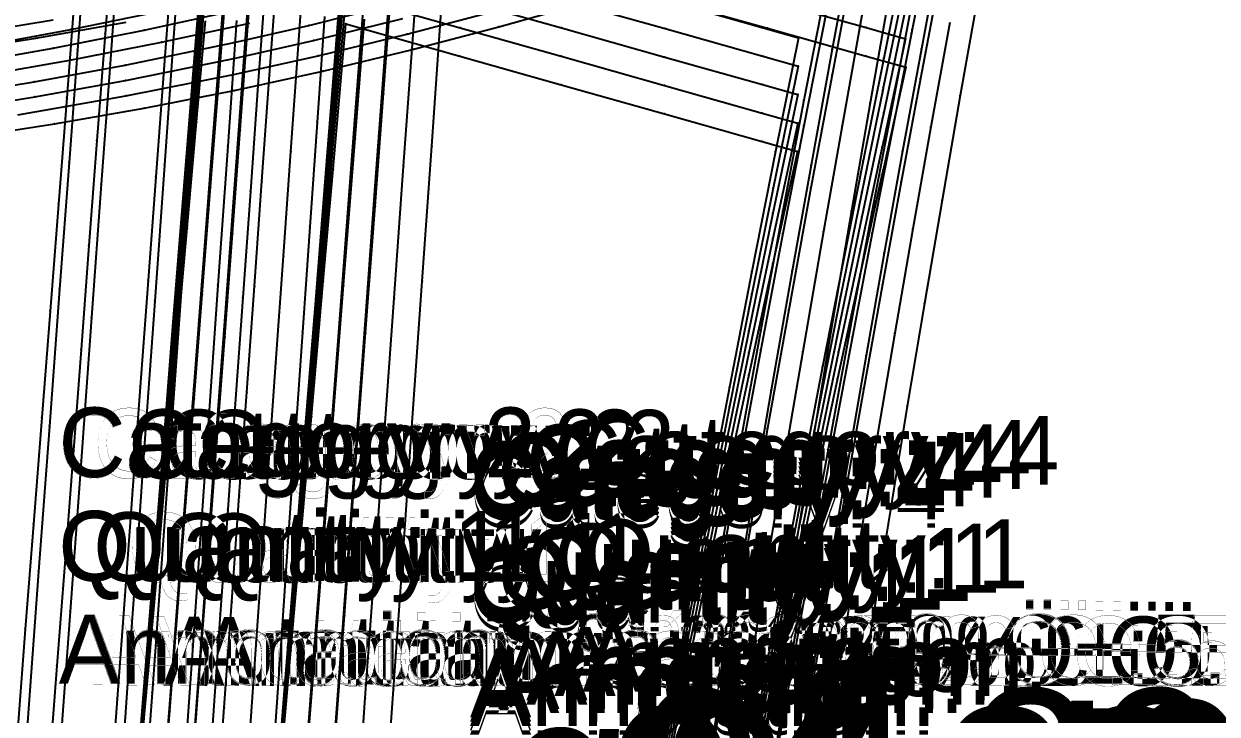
# Model space of a CAD drawing. Extents: x -2408 to 1029, y -526 to 2095.
# Drawn here: x -656.4 to -483.4, y -231.9 to -131.8 of the extents above; entities that cross this region are included whole.
import ezdxf

# ---------------------------------------------------------------- set-up
doc = ezdxf.new("R2010")
doc.units = 0
doc.layers.add('TEXT', color=7, linetype='Continuous')

# ---------------------------------------------------------------- blocks, each defined once
blk = doc.blocks.new(' -30')
at = {"layer": '1'}
for points in [[(-935.206577, 16.343182), (-920.105982, 17.176384), (-904.766612, 18.003775), (-889.287064, 18.818535), (-873.946031, 19.61452), (-858.840044, 20.398946), (-843.499775, 21.209493), (-828.4495, 22.031731), (-813.112931, 22.910487), (-798.123536, 23.822103), (-782.794354, 24.821861), (-767.357727, 25.911562), (-752.041175, 27.088975), (-736.617966, 28.385365), (-721.320863, 29.794235), (-706.371494, 31.303377), (-696.187057, 32.435005), (-691.10357, 32.999838), (-676.024616, 34.856611), (-661.314608, 36.891858), (-647.73373, 39.013629), (-634.618693, 41.313902)], [(-59.91503, -232.957276), (-58.596081, -217.927838), (-57.242668, -202.505697), (-55.888537, -187.075364), (-54.535126, -171.653236), (-53.20891, -156.540989), (-51.855499, -141.118854), (-50.532141, -126.039166), (-49.17873, -110.617033), (-47.835445, -95.310271), (-46.482034, -79.888139), (-45.152162, -64.734236), (-43.79875, -49.312103), (-42.510219, -34.62929)], [(24.045724, -31.516618), (38.944717, -35.723718), (53.244892, -39.761726), (58.995695, -41.385608), (55.712284, -56.319043), (55.553718, -57.041411), (52.400647, -71.40551), (49.123976, -86.499545), (45.992353, -101.231531), (42.847108, -116.353581), (39.802732, -131.2755), (36.776712, -146.421814), (33.872287, -161.336109), (31.001421, -176.512659), (28.294098, -191.275789), (25.59193, -206.483257), (23.03223, -221.307352), (20.468155, -236.538679)]]:
    blk.add_lwpolyline(points, dxfattribs=at)
at = {"layer": '14'}
for points in [[(-660.609476, 24.159982), (-645.002984, 26.59209), (-632.040361, 28.870024), (-618.994058, 31.429211), (-606.136099, 34.235833), (-593.3364, 37.308565), (-580.596146, 40.635717), (-565.388059, 44.947653)], [(-31.732823, -144.257242), (-30.126929, -125.958065), (-28.588957, -108.432862), (-27.148019, -92.013359), (-25.428021, -72.413963), (-24.001278, -56.156209), (-22.153337, -35.098901), (-22.153361, -35.098894), (-22.153337, -35.098901), (-5.634128, -39.763508), (9.044638, -43.908421), (24.023077, -48.137954), (38.173427, -52.133656), (43.310251, -53.584166), (43.310251, -53.584166), (39.721505, -69.858313), (36.244112, -85.989497), (32.995529, -101.350815), (29.413695, -118.63581), (26.177079, -134.609324), (22.873401, -151.324281)]]:
    blk.add_lwpolyline(points, dxfattribs=at)
at = {"layer": '2'}
for p in [(-22.153361, -35.098894), (58.995695, -41.385608), (43.310251, -53.584166)]:
    blk.add_point(p, dxfattribs=at)
at = {"layer": '3'}
for p in [(-580.596146, 40.635717), (-647.73373, 39.013629), (-593.3364, 37.308565), (-606.136099, 34.235833), (-618.994058, 31.429211), (-632.040361, 28.870024), (-645.002984, 26.59209), (-22.153337, -35.098901), (-22.153337, -35.098901), (38.944717, -35.723718), (-5.634128, -39.763508), (53.244892, -39.761726), (9.044638, -43.908421), (24.023077, -48.137954), (-43.79875, -49.312103), (38.173427, -52.133656), (43.310251, -53.584166), (-24.001278, -56.156209), (55.553718, -57.041411), (55.712284, -56.319043), (-45.152162, -64.734236), (39.721505, -69.858313), (-25.428021, -72.413963), (52.400647, -71.40551), (-46.482034, -79.888139), (36.244112, -85.989497), (49.123976, -86.499545), (-27.148019, -92.013359), (-47.835445, -95.310271), (32.995529, -101.350815), (45.992353, -101.231531), (-28.588957, -108.432862), (-49.17873, -110.617033), (42.847108, -116.353581), (29.413695, -118.63581), (-50.532141, -126.039166), (-30.126929, -125.958065), (39.802732, -131.2755), (26.177079, -134.609324)]:
    blk.add_point(p, dxfattribs=at)
at = {"layer": '4'}
for p in [(-22.153337, -35.098901), (-22.153337, -35.098901), (43.310251, -53.584166), (55.553718, -57.041411)]:
    blk.add_point(p, dxfattribs=at)
at = {"layer": '1'}
for s, p in [('Category: 2', (-644.384551, -24.548169)), ('Quantity: 1', (-644.384551, -39.548169)), ('Annotation:  ºá:3.0%£¬Ö±:5.0%', (-644.384551, -54.548169)), ('Category: 4', (-4.19101, -108.154008)), ('Quantity: 1', (-4.19101, -123.154008)), ('Annotation: ', (-4.19101, -138.154008))]:
    blk.add_text(s, height=10, dxfattribs=at).set_placement(p)
blk = doc.blocks.new(' -31')
at = {"layer": '1'}
for points in [[(-933.280246, 18.568444), (-917.805096, 19.390269), (-902.511805, 20.180359), (-887.034435, 20.959494), (-871.800651, 21.716283), (-856.32288, 22.487864), (-841.149318, 23.262263), (-825.674273, 24.08631), (-810.567308, 24.938351), (-795.098583, 25.874089), (-780.061113, 26.859538), (-764.603561, 27.965631), (-749.634539, 29.141898), (-734.195194, 30.478894), (-718.84188, 31.946828), (-703.430426, 33.574759), (-696.187057, 34.422185), (-688.241489, 35.351758), (-672.874118, 37.354307), (-658.468537, 39.464737), (-645.214121, 41.644479)], [(-59.426088, -228.870083), (-58.115096, -213.560837), (-56.800419, -198.208568), (-55.489426, -182.899325), (-54.178433, -167.590082), (-52.892138, -152.569269), (-51.577026, -137.211934), (-50.266034, -121.902688), (-48.955041, -106.593432), (-47.651656, -91.37302), (-46.340662, -76.063769), (-45.050275, -60.995155), (-43.739282, -45.685904), (-42.492294, -31.124077)], [(38.941121, -32.213245), (53.228509, -36.247642), (58.940167, -37.86047), (55.740627, -52.753525), (55.572562, -53.537273), (52.414447, -68.264418), (49.233438, -83.265534), (46.084742, -98.431307), (43.032189, -113.459165), (40.081799, -128.259863), (37.142654, -143.310279), (34.267079, -158.406503), (31.475242, -173.485006), (28.75571, -188.638719), (26.130428, -203.747088), (23.578905, -218.868095), (21.128572, -233.770103)]]:
    blk.add_lwpolyline(points, dxfattribs=at)
at = {"layer": '14'}
for points in [[(-650.337391, 27.900912), (-634.66883, 30.630669), (-619.06957, 33.72281), (-606.807475, 36.444065), (-593.927928, 39.578198), (-581.10966, 42.970502)], [(-39.769817, -237.489332), (-38.259009, -219.846726), (-36.670475, -201.296462), (-35.033361, -182.178911), (-33.376818, -162.834466), (-31.729988, -143.603458), (-30.122022, -124.82628), (-28.582067, -106.843302), (-27.139269, -89.994898), (-25.417053, -69.883554), (-23.98847, -53.201133), (-22.13814, -31.593735)], [(-22.13814, -31.593735), (-5.618935, -36.258343), (9.059831, -40.403255), (24.03827, -44.632788), (38.188618, -48.628489), (43.325438, -50.078998), (43.325438, -50.078998), (39.718999, -66.82011), (36.22627, -83.413758), (32.964816, -99.215163), (29.899397, -114.353077), (26.672214, -130.625452), (23.366032, -147.713222), (20.063616, -165.297324), (16.89759, -182.771743), (13.819778, -200.403124), (10.915645, -217.598059), (8.216589, -234.050346)]]:
    blk.add_lwpolyline(points, dxfattribs=at)
at = {"layer": '2'}
for p in [(58.940167, -37.86047), (43.325438, -50.078998)]:
    blk.add_point(p, dxfattribs=at)
at = {"layer": '3'}
for p in [(-593.927928, 39.578198), (-606.807475, 36.444065), (-619.06957, 33.72281), (-634.66883, 30.630669), (-5.618935, -36.258343), (53.228509, -36.247642), (9.059831, -40.403255), (24.03827, -44.632788), (-43.739282, -45.685904), (38.188618, -48.628489), (43.325438, -50.078998), (-23.98847, -53.201133), (55.572562, -53.537273), (55.740627, -52.753525), (-45.050275, -60.995155), (39.718999, -66.82011), (52.414447, -68.264418), (-25.417053, -69.883554), (-46.340662, -76.063769), (36.22627, -83.413758), (49.233438, -83.265534), (-47.651656, -91.37302), (-27.139269, -89.994898), (46.084742, -98.431307), (32.964816, -99.215163), (-48.955041, -106.593432), (-28.582067, -106.843302), (43.032189, -113.459165), (29.899397, -114.353077), (-50.266034, -121.902688), (-30.122022, -124.82628), (40.081799, -128.259863), (26.672214, -130.625452)]:
    blk.add_point(p, dxfattribs=at)
at = {"layer": '4'}
for p in [(43.325438, -50.078998), (55.572562, -53.537273)]:
    blk.add_point(p, dxfattribs=at)
at = {"layer": '1'}
for s, p in [('Category: 2', (-644.39712, -24.590238)), ('Quantity: 1', (-644.39712, -39.590238)), ('Annotation:  ºá:3.0%£¬Ö±:5.0%', (-644.39712, -54.590238)), ('Category: 4', (-4.208977, -108.146906)), ('Quantity: 1', (-4.208977, -123.146906)), ('Annotation: ', (-4.208977, -138.146906))]:
    blk.add_text(s, height=10, dxfattribs=at).set_placement(p)
blk = doc.blocks.new(' -32')
at = {"layer": '1'}
for points in [[(-60.239866, -240.081928), (-58.96323, -224.81405), (-57.699529, -209.700867), (-56.422891, -194.432985), (-55.162551, -179.360005), (-53.885408, -164.086064), (-52.608772, -148.818207), (-51.332135, -133.550329), (-50.072358, -118.484087), (-48.793116, -103.185054), (-47.51648, -87.917185), (-46.235867, -72.60176), (-44.95923, -57.333887), (-43.682595, -42.066017), (-42.474728, -27.620564)], [(58.888459, -34.336414), (55.768012, -49.19112), (55.591455, -50.033154), (52.598794, -64.305917), (49.461769, -79.427373), (46.462076, -94.182575), (43.449411, -109.329358), (40.53186, -124.282474), (37.630841, -139.451019), (34.788365, -154.672554), (32.028579, -169.867451), (29.358146, -185.041987), (26.765117, -200.266231), (24.31381, -215.087562), (21.858251, -230.334545)]]:
    blk.add_lwpolyline(points, dxfattribs=at)
at = {"layer": '14'}
for points in [[(-936.796781, 7.776695), (-920.867203, 8.599889), (-902.211607, 9.530105), (-888.328943, 10.199019), (-872.323106, 10.958336), (-856.317384, 11.72208), (-840.313552, 12.508138), (-824.313384, 13.334394), (-808.318694, 14.218732), (-792.331181, 15.179041), (-776.352658, 16.233206), (-760.384899, 17.399111), (-744.429681, 18.694642), (-728.488815, 20.137682), (-712.564002, 21.746121), (-696.612399, 23.543152), (-696.187057, 23.596621), (-680.726148, 25.539978), (-663.656502, 27.958207), (-647.842614, 30.499035), (-634.70809, 32.865834), (-619.013128, 36.043738), (-607.476452, 38.647271), (-594.517205, 41.843171)], [(-39.283541, -233.319882), (-37.741602, -214.879135), (-36.131564, -195.623971), (-34.482614, -175.903425), (-32.823935, -156.066533), (-31.184713, -136.462332), (-29.594131, -117.439849), (-28.081377, -99.34813), (-26.675634, -82.536219), (-25.018216, -62.714404), (-23.672104, -46.615646), (-22.122946, -28.08857)], [(-5.603746, -32.753174), (9.075025, -36.898088), (24.053459, -41.12762), (38.203814, -45.123322), (43.340631, -46.57383), (43.340631, -46.57383), (39.716495, -63.781912), (36.20843, -80.83803), (32.934106, -97.079513), (29.857944, -112.638751), (26.62104, -129.363704), (23.306873, -146.926339), (20.546273, -161.965109), (17.890051, -176.872326), (15.271854, -192.053983), (12.76538, -207.033082), (9.930178, -224.484278), (7.312312, -241.067052)]]:
    blk.add_lwpolyline(points, dxfattribs=at)
at = {"layer": '2'}
blk.add_point((43.340631, -46.57383), dxfattribs=at)
at = {"layer": '3'}
for p in [(-607.476452, 38.647271), (-619.013128, 36.043738), (-634.70809, 32.865834), (-647.842614, 30.499035), (9.075025, -36.898088), (24.053459, -41.12762), (-43.682595, -42.066017), (-23.672104, -46.615646), (38.203814, -45.123322), (43.340631, -46.57383), (55.591455, -50.033154), (55.768012, -49.19112), (-44.95923, -57.333887), (-25.018216, -62.714404), (39.716495, -63.781912), (52.598794, -64.305917), (-46.235867, -72.60176), (49.461769, -79.427373), (36.20843, -80.83803), (-26.675634, -82.536219), (-47.51648, -87.917185), (46.462076, -94.182575), (32.934106, -97.079513), (-28.081377, -99.34813), (-48.793116, -103.185054), (43.449411, -109.329358), (29.857944, -112.638751), (-29.594131, -117.439849), (-50.072358, -118.484087), (40.53186, -124.282474), (26.62104, -129.363704), (-51.332135, -133.550329)]:
    blk.add_point(p, dxfattribs=at)
at = {"layer": '4'}
for p in [(43.340631, -46.57383), (55.591455, -50.033154)]:
    blk.add_point(p, dxfattribs=at)
at = {"layer": '1'}
for s, p in [('Category: 2', (-644.409082, -24.633162)), ('Quantity: 1', (-644.409082, -39.633162)), ('Annotation:  ºá:3.0%£¬Ö±:5.0%', (-644.409082, -54.633162)), ('Category: 4', (-4.225945, -108.140815)), ('Quantity: 1', (-4.225945, -123.140815)), ('Annotation: ', (-4.225945, -138.140815))]:
    blk.add_text(s, height=10, dxfattribs=at).set_placement(p)
blk = doc.blocks.new(' -33')
at = {"layer": '1'}
for points in [[(-59.832761, -236.802251), (-58.577859, -221.441532), (-57.332091, -206.192597), (-56.077191, -190.831883), (-54.834655, -175.622509), (-53.579755, -160.261794), (-52.321054, -144.854568), (-51.066153, -129.493851), (-49.834457, -114.417185), (-48.579557, -99.056469), (-47.358103, -84.105153), (-46.103202, -68.744428), (-44.880903, -53.782761), (-43.626002, -38.422039), (-42.457247, -24.115763)], [(58.841658, -30.813742), (55.679249, -46.192159), (55.610127, -46.528969), (52.572679, -61.329043), (49.499846, -76.472752), (46.518623, -91.477443), (43.569155, -106.645737), (40.676203, -121.806425), (37.835104, -136.995348), (35.108186, -151.914686), (32.401728, -167.128205), (29.81433, -182.135976), (27.269856, -197.377452), (24.858088, -212.262082), (22.451721, -227.525934)]]:
    blk.add_lwpolyline(points, dxfattribs=at)
at = {"layer": '14'}
for points in [[(-939.223461, 9.763571), (-923.180193, 10.566594), (-907.077622, 11.342517), (-891.073816, 12.083681), (-874.953148, 12.813767), (-858.832385, 13.546876), (-842.71355, 14.302547), (-826.598671, 15.100318), (-810.489657, 15.959734), (-794.388572, 16.90033), (-778.297327, 17.941651), (-762.217985, 19.103232), (-746.152459, 20.404619), (-730.10281, 21.865347), (-714.07095, 23.504961), (-696.187057, 25.577886), (-695.392315, 25.670001), (-680.74212, 27.580925), (-663.876106, 30.042186), (-647.962978, 32.663981), (-634.747091, 35.100126), (-618.95668, 38.364669), (-608.14232, 40.845801), (-595.103506, 44.10397)], [(-39.290431, -234.909455), (-37.746507, -216.010922), (-36.134399, -196.277771), (-34.483326, -176.067667), (-32.822513, -155.738348), (-31.181181, -135.647478), (-29.588555, -116.152795), (-28.073854, -97.61197), (-26.666302, -80.382715), (-25.006752, -60.068841), (-23.658908, -43.570445), (-22.107754, -24.583404)], [(9.09021, -33.392919), (24.068649, -37.622451), (38.218999, -41.618152), (43.355823, -43.068662), (43.355823, -43.068662), (39.713993, -60.743711), (36.625294, -76.080855), (33.396441, -92.420466), (30.344342, -108.168777), (27.11849, -125.170213), (24.358295, -140.0522), (21.584626, -155.375388), (18.846213, -170.94472), (16.239558, -186.263238), (13.687068, -201.751676), (11.258799, -216.919608), (8.533448, -234.434907)]]:
    blk.add_lwpolyline(points, dxfattribs=at)
at = {"layer": '2'}
blk.add_point((43.355823, -43.068662), dxfattribs=at)
at = {"layer": '3'}
for p in [(-608.14232, 40.845801), (-618.95668, 38.364669), (-634.747091, 35.100126), (-647.962978, 32.663981), (24.068649, -37.622451), (-43.626002, -38.422039), (38.218999, -41.618152), (43.355823, -43.068662), (-23.658908, -43.570445), (55.610127, -46.528969), (55.679249, -46.192159), (-44.880903, -53.782761), (-25.006752, -60.068841), (39.713993, -60.743711), (52.572679, -61.329043), (-46.103202, -68.744428), (36.625294, -76.080855), (49.499846, -76.472752), (-26.666302, -80.382715), (-47.358103, -84.105153), (46.518623, -91.477443), (33.396441, -92.420466), (-28.073854, -97.61197), (-48.579557, -99.056469), (43.569155, -106.645737), (30.344342, -108.168777), (-49.834457, -114.417185), (-29.588555, -116.152795), (40.676203, -121.806425), (27.11849, -125.170213), (-51.066153, -129.493851), (-31.181181, -135.647478), (37.835104, -136.995348)]:
    blk.add_point(p, dxfattribs=at)
at = {"layer": '4'}
for p in [(43.355823, -43.068662), (55.610127, -46.528969)]:
    blk.add_point(p, dxfattribs=at)
at = {"layer": '1'}
for s, p in [('Category: 2', (-644.419332, -24.670074)), ('Quantity: 1', (-644.419332, -39.670074)), ('Annotation:  ºá:3.0%£¬Ö±:5.0%', (-644.419332, -54.670074)), ('Category: 4', (-4.241109, -108.132156)), ('Quantity: 1', (-4.241109, -123.132156)), ('Annotation: ', (-4.241109, -138.132156))]:
    blk.add_text(s, height=10, dxfattribs=at).set_placement(p)
blk = doc.blocks.new(' -34')
at = {"layer": '1'}
for points in [[(-59.423152, -233.257727), (-58.203864, -217.991015), (-56.998239, -202.895399), (-55.782061, -187.667625), (-54.576437, -172.572013), (-53.344711, -157.14957), (-52.139088, -142.05396), (-50.933465, -126.958359), (-49.736135, -111.966576), (-48.490324, -96.367776), (-47.296939, -81.425406), (-46.051128, -65.82661), (-44.857406, -50.88001), (-43.611595, -35.281215)], [(58.796878, -27.291641), (55.731482, -42.51563), (55.629144, -43.024883), (52.73952, -57.404285), (49.778041, -72.298983), (46.85886, -87.280642), (44.014208, -102.198145), (41.231518, -117.066064), (38.488397, -132.00255), (35.78345, -147.059952), (33.164421, -162.018732), (30.6374, -176.888243), (28.17123, -191.872962), (25.747429, -207.056014), (23.418537, -222.062692), (21.142327, -237.126687)]]:
    blk.add_lwpolyline(points, dxfattribs=at)
at = {"layer": '14'}
for points in [[(-936.274156, 12.014474), (-920.091959, 12.787686), (-903.24683, 13.556277), (-887.01248, 14.266178), (-870.776659, 14.965254), (-854.541482, 15.674685), (-838.309179, 16.415645), (-822.081941, 17.20931), (-805.861958, 18.076856), (-789.651423, 19.039459), (-773.452526, 20.118295), (-757.267459, 21.33454), (-741.098412, 22.70937), (-724.947577, 24.263962), (-708.817183, 26.019486), (-696.187057, 27.577312), (-691.4811, 28.157747), (-674.795507, 30.484158), (-658.751686, 32.99127), (-642.75822, 35.800843), (-629.481244, 38.407265), (-616.708335, 41.181575)], [(-39.297317, -236.499015), (-37.751409, -217.142706), (-36.137229, -196.931564), (-34.484035, -176.231916), (-32.821088, -155.410165), (-31.177647, -134.832638), (-29.582974, -114.865739), (-28.066328, -95.875805), (-26.656968, -78.229211), (-24.995285, -57.423283), (-23.645709, -40.525248), (-22.092559, -21.078238)], [(24.083841, -34.117287), (38.234189, -38.112988), (43.37101, -39.563496), (43.37101, -39.563496), (40.044639, -56.033036), (36.609257, -73.447561), (33.367567, -90.218267), (30.304626, -106.381818), (27.068834, -123.83125), (24.301558, -139.105118), (21.522348, -154.831496), (18.780343, -170.810154), (16.17239, -186.531044), (13.620712, -202.42595), (11.195059, -217.991651), (8.912557, -233.036375)]]:
    blk.add_lwpolyline(points, dxfattribs=at)
at = {"layer": '2'}
blk.add_point((43.37101, -39.563496), dxfattribs=at)
at = {"layer": '3'}
for p in [(-629.481244, 38.407265), (-642.75822, 35.800843), (38.234189, -38.112988), (43.37101, -39.563496), (-23.645709, -40.525248), (55.629144, -43.024883), (55.731482, -42.51563), (-44.857406, -50.88001), (40.044639, -56.033036), (-24.995285, -57.423283), (52.73952, -57.404285), (-46.051128, -65.82661), (49.778041, -72.298983), (36.609257, -73.447561), (-26.656968, -78.229211), (-47.296939, -81.425406), (46.85886, -87.280642), (33.367567, -90.218267), (-48.490324, -96.367776), (-28.066328, -95.875805), (44.014208, -102.198145), (30.304626, -106.381818), (-49.736135, -111.966576), (-29.582974, -114.865739), (41.231518, -117.066064), (27.068834, -123.83125), (-50.933465, -126.958359), (38.488397, -132.00255), (-31.177647, -134.832638)]:
    blk.add_point(p, dxfattribs=at)
at = {"layer": '4'}
for p in [(43.37101, -39.563496), (55.629144, -43.024883)]:
    blk.add_point(p, dxfattribs=at)
at = {"layer": '1'}
for s, p in [('Category: 2', (-644.430513, -24.70312)), ('Quantity: 1', (-644.430513, -39.70312)), ('Annotation:  ºá:3.0%£¬Ö±:5.0%', (-644.430513, -54.70312)), ('Category: 4', (-4.255736, -108.120382)), ('Quantity: 1', (-4.255736, -123.120382)), ('Annotation: ', (-4.255736, -138.120382))]:
    blk.add_text(s, height=10, dxfattribs=at).set_placement(p)
blk = doc.blocks.new(' -35')
at = {"layer": '1'}
for points in [[(-65.582125, -33.511541), (-66.778436, -48.88447), (-67.97995, -64.324258), (-69.184953, -79.808849), (-70.386468, -95.248639), (-71.587984, -110.688429), (-72.775354, -125.946444), (-73.976868, -141.386232)], [(-58.947935, -228.639329), (-57.769772, -213.558038), (-56.592683, -198.490496), (-55.373895, -182.88917), (-54.207329, -167.956315), (-52.988542, -152.354986), (-51.849061, -137.768841), (-50.630274, -122.167512), (-49.489065, -107.559232), (-48.310904, -92.47795), (-47.133816, -77.410409), (-45.915028, -61.809078), (-44.773956, -47.202583), (-43.555167, -31.601251)], [(58.756061, -23.770659), (55.756293, -38.971197), (55.648026, -39.520757), (52.844687, -53.75072), (49.963104, -68.536078), (47.10185, -83.520919), (44.333822, -98.328026), (41.556536, -113.460255), (38.886031, -128.285221), (36.208045, -143.475716), (33.655547, -158.321491), (31.118014, -173.519019), (28.712998, -188.389392), (26.325745, -203.609995), (24.056845, -218.501739), (21.862068, -233.299969)]]:
    blk.add_lwpolyline(points, dxfattribs=at)
at = {"layer": '14'}
for points in [[(-936.600783, 13.850699), (-920.522136, 14.625094), (-904.391192, 15.365869), (-888.600371, 16.057306), (-872.455227, 16.747644), (-856.310227, 17.443511), (-840.167818, 18.167295), (-824.030335, 18.94139), (-807.900113, 19.78819), (-791.779599, 20.730083), (-775.671091, 21.789465), (-759.577038, 22.988724), (-743.499734, 24.350258), (-727.44163, 25.896451), (-711.405021, 27.649703), (-696.187057, 29.544051), (-694.02828, 29.812778), (-675.383928, 32.46391), (-661.088222, 34.736757), (-645.188805, 37.54849), (-631.98864, 40.146953), (-618.253106, 43.141924)], [(-39.304207, -238.088582), (-37.756316, -218.274508), (-36.140064, -197.585364), (-34.484749, -176.39618), (-32.819667, -155.081986), (-31.174118, -134.017812), (-29.577398, -113.578688), (-28.058805, -94.139643), (-26.647636, -76.075707), (-24.98382, -54.777714), (-23.632513, -37.480046)], [(43.386202, -36.058328), (40.043662, -52.951803), (37.02161, -68.57567), (33.828265, -85.406051), (30.791464, -101.730565), (27.568443, -119.432863), (24.802116, -134.981179), (22.015477, -151.034428), (19.258082, -167.387174), (16.629262, -183.51531), (14.054839, -199.860696), (11.604896, -215.907465), (9.296204, -231.459032)]]:
    blk.add_lwpolyline(points, dxfattribs=at)
at = {"layer": '3'}
for p in [(-631.98864, 40.146953), (-645.188805, 37.54849), (55.648026, -39.520757), (55.756293, -38.971197), (-44.773956, -47.202583), (-66.778436, -48.88447), (40.043662, -52.951803), (-24.98382, -54.777714), (52.844687, -53.75072), (-45.915028, -61.809078), (-67.97995, -64.324258), (37.02161, -68.57567), (49.963104, -68.536078), (-26.647636, -76.075707), (-47.133816, -77.410409), (-69.184953, -79.808849), (47.10185, -83.520919), (33.828265, -85.406051), (-48.310904, -92.47795), (-28.058805, -94.139643), (-70.386468, -95.248639), (44.333822, -98.328026), (30.791464, -101.730565), (-49.489065, -107.559232), (-71.587984, -110.688429), (-29.577398, -113.578688), (41.556536, -113.460255), (27.568443, -119.432863), (-50.630274, -122.167512), (-72.775354, -125.946444), (38.886031, -128.285221), (-31.174118, -134.017812), (24.802116, -134.981179), (-51.849061, -137.768841)]:
    blk.add_point(p, dxfattribs=at)
at = {"layer": '4'}
blk.add_point((55.648026, -39.520757), dxfattribs=at)
at = {"layer": '1'}
for s, p in [('Category: 2', (-639.360597, -24.736837)), ('Quantity: 1', (-639.360597, -39.736837)), ('Annotation:  ºá:3.0%£¬Ö±:5.0%', (-639.360597, -54.736837)), ('Category: 4', (-4.269614, -108.114896)), ('Quantity: 1', (-4.269614, -123.114896)), ('Annotation: ', (-4.269614, -138.114896))]:
    blk.add_text(s, height=10, dxfattribs=at).set_placement(p)
blk = doc.blocks.new(' -36')
at = {"layer": '1'}
for points in [[(-60.085321, -25.018729), (-61.242823, -40.236593), (-62.418501, -55.693406), (-63.576003, -70.91127), (-64.722561, -85.98524), (-65.880064, -101.203124), (-67.037566, -116.420989), (-68.210904, -131.84705), (-69.368407, -147.064914), (-70.52591, -162.282796), (-71.699247, -177.708834), (-72.85675, -192.926705), (-74.003308, -208.000684)], [(-59.965376, -243.27477), (-58.793954, -227.952949), (-57.613508, -212.513101), (-56.461324, -197.442908), (-55.280878, -182.003064), (-54.128693, -166.932872), (-52.948248, -151.493047), (-51.778758, -136.196494), (-50.598314, -120.756668), (-49.42689, -105.434828), (-48.246445, -89.995), (-47.084343, -74.795094), (-45.863193, -58.822854), (-44.721266, -43.886838), (-43.54082, -28.447007)], [(55.666862, -36.016622), (52.774807, -50.995878), (49.889371, -66.110893), (47.093293, -81.064029), (44.322403, -96.200531), (41.607931, -111.30506), (38.935045, -126.45913), (36.319101, -141.613858), (33.764812, -156.788407), (31.305343, -171.832824), (28.897705, -187.031336), (26.559378, -202.258481), (24.291024, -217.478387), (22.12355, -232.428315)]]:
    blk.add_lwpolyline(points, dxfattribs=at)
at = {"layer": '14'}
for points in [[(-936.316231, 15.962758), (-920.111287, 16.710408), (-903.482609, 17.436119), (-887.223827, 18.109548), (-870.963124, 18.769112), (-854.703125, 19.438837), (-838.446343, 20.142751), (-822.195444, 20.904879), (-805.952939, 21.74925), (-789.721457, 22.699888), (-773.503624, 23.780818), (-757.301952, 25.016072), (-741.119106, 26.429668), (-724.957599, 28.045642), (-708.820059, 29.888015), (-696.187057, 31.537294), (-691.445156, 32.156361), (-674.659417, 34.643384), (-658.618954, 37.291733), (-642.631277, 40.239295), (-629.361259, 42.959054)], [(-38.803887, -233.044013), (-37.227936, -212.431096), (-35.593317, -191.050809), (-33.92936, -169.28681), (-32.265404, -147.52281), (-30.630784, -126.142524), (-29.054833, -105.529608), (-27.566889, -86.067783), (-26.196284, -68.140729), (-24.972356, -52.132153), (-23.619317, -34.434848)], [(43.401394, -32.553163), (40.042686, -49.870573), (37.007367, -65.886242), (33.80124, -83.138451), (30.753515, -99.871875), (28.068428, -114.910471), (25.304529, -130.719051), (22.511782, -147.087029), (19.740151, -163.803816), (17.090703, -180.331549), (14.493383, -197.121681), (12.019141, -213.645721), (9.684391, -229.702255)]]:
    blk.add_lwpolyline(points, dxfattribs=at)
at = {"layer": '3'}
for p in [(-642.631277, 40.239295), (-61.242823, -40.236593), (-44.721266, -43.886838), (40.042686, -49.870573), (52.774807, -50.995878), (-24.972356, -52.132153), (-62.418501, -55.693406), (-45.863193, -58.822854), (37.007367, -65.886242), (49.889371, -66.110893), (-26.196284, -68.140729), (-63.576003, -70.91127), (-47.084343, -74.795094), (47.093293, -81.064029), (33.80124, -83.138451), (-64.722561, -85.98524), (-27.566889, -86.067783), (-48.246445, -89.995), (44.322403, -96.200531), (30.753515, -99.871875), (-65.880064, -101.203124), (-49.42689, -105.434828), (-29.054833, -105.529608), (41.607931, -111.30506), (28.068428, -114.910471), (-67.037566, -116.420989), (-50.598314, -120.756668), (-30.630784, -126.142524), (38.935045, -126.45913), (25.304529, -130.719051), (-68.210904, -131.84705), (-51.778758, -136.196494)]:
    blk.add_point(p, dxfattribs=at)
at = {"layer": '1'}
for s, p in [('Category: 2', (-639.370332, -24.784886)), ('Quantity: 1', (-639.370332, -39.784886)), ('Annotation:  ºá:3.0%£¬Ö±:5.0%', (-639.370332, -54.784886)), ('Category: 4', (-4.283047, -108.107388)), ('Quantity: 1', (-4.283047, -123.107388)), ('Annotation: ', (-4.283047, -138.107388))]:
    blk.add_text(s, height=10, dxfattribs=at).set_placement(p)
blk = doc.blocks.new(' -37')
at = {"layer": '1'}
for points in [[(-55.708602, -31.337396), (-56.846135, -46.630441), (-57.959834, -61.60306), (-59.073531, -76.575659), (-60.22429, -92.046513), (-61.337987, -107.019113), (-62.474733, -122.301583), (-63.588432, -137.274201), (-64.70213, -152.2468), (-65.838876, -167.529269), (-66.952574, -182.501879), (-68.066272, -197.474488), (-69.217031, -212.94534), (-70.330728, -227.917937), (-71.444426, -242.890543), (-72.581959, -258.183594), (-73.695657, -273.156189), (-74.81739, -288.23683), (-75.931088, -303.209436), (-77.044785, -318.182043), (-78.206615, -333.801727)], [(-59.297045, -235.953924), (-58.173751, -220.949029), (-57.032149, -205.699593), (-55.908856, -190.694718), (-54.777913, -175.587665), (-53.654619, -160.582767), (-52.507005, -145.253002), (-51.383711, -130.248104), (-50.24211, -114.998673), (-49.118816, -99.993788), (-47.979797, -84.778843), (-46.856502, -69.773948), (-45.731105, -54.740979), (-44.607811, -39.736089), (-43.479664, -24.666378)], [(55.68583, -32.512519), (52.88021, -47.327234), (50.074734, -62.303112), (47.338859, -77.203698), (44.64328, -92.199798), (41.986578, -107.255889), (39.385266, -122.268588), (36.823153, -137.365751), (34.332813, -152.39731), (31.917978, -167.386059), (29.566758, -182.439997), (27.285612, -197.504728), (25.054684, -212.689494), (22.900884, -227.772931), (20.828694, -242.668798)]]:
    blk.add_lwpolyline(points, dxfattribs=at)
at = {"layer": '14'}
for points in [[(-67.976222, -25.052798), (-69.322315, -43.149747), (-70.539962, -59.519846), (-71.903532, -77.851743), (-73.383839, -97.753059), (-74.951701, -118.831471), (-76.577931, -140.694582), (-78.233347, -162.950072)], [(-38.810126, -234.483766), (-37.232159, -213.405387), (-35.595446, -191.54229), (-33.929359, -169.286815), (-32.263274, -147.031358), (-30.62656, -125.168242), (-29.048593, -104.089861), (-27.558744, -84.188556), (-26.186385, -65.856678), (-24.96089, -49.486595), (-23.606118, -31.389651)], [(43.416581, -29.047995), (40.041705, -46.789342), (36.993118, -63.196825), (33.774211, -80.870858), (30.715561, -98.013203), (28.02194, -113.419096), (25.250465, -129.613555), (22.451511, -146.38083), (19.675459, -163.505107), (17.023798, -180.4354), (14.426467, -197.634143), (11.954161, -214.560019), (9.622944, -231.006763)]]:
    blk.add_lwpolyline(points, dxfattribs=at)
at = {"layer": '3'}
for p in [(-44.607811, -39.736089), (-69.322315, -43.149747), (-56.846135, -46.630441), (40.041705, -46.789342), (52.88021, -47.327234), (-24.96089, -49.486595), (-45.731105, -54.740979), (-70.539962, -59.519846), (-57.959834, -61.60306), (36.993118, -63.196825), (50.074734, -62.303112), (-26.186385, -65.856678), (-46.856502, -69.773948), (-59.073531, -76.575659), (47.338859, -77.203698), (-71.903532, -77.851743), (33.774211, -80.870858), (-27.558744, -84.188556), (-47.979797, -84.778843), (-60.22429, -92.046513), (44.64328, -92.199798), (-73.383839, -97.753059), (30.715561, -98.013203), (-49.118816, -99.993788), (-29.048593, -104.089861), (-61.337987, -107.019113), (41.986578, -107.255889), (28.02194, -113.419096), (-50.24211, -114.998673), (-74.951701, -118.831471), (-62.474733, -122.301583), (39.385266, -122.268588), (-30.62656, -125.168242), (25.250465, -129.613555), (-51.383711, -130.248104), (-63.588432, -137.274201), (36.823153, -137.365751)]:
    blk.add_point(p, dxfattribs=at)
at = {"layer": '1'}
for s, p in [('Category: 2', (-634.30037, -24.82617)), ('Quantity: 1', (-634.30037, -39.82617)), ('Annotation:  ºá:3.0%£¬Ö±:5.0%', (-634.30037, -54.82617)), ('Category: 4', (-4.295907, -108.102234)), ('Quantity: 1', (-4.295907, -123.102234)), ('Annotation: ', (-4.295907, -138.102234))]:
    blk.add_text(s, height=10, dxfattribs=at).set_placement(p)
at = {"layer": 'TEXT', "color": 7}
blk.add_text('g04-37', height=25, dxfattribs=at).set_placement((-10.85, -163.63))
blk = doc.blocks.new(' -38')
at = {"layer": '1'}
for points in [[(-50.709849, -29.526795), (-51.811228, -44.66076), (-52.933849, -60.086616), (-54.056117, -75.50762), (-55.178737, -90.933475), (-56.286828, -106.159682), (-57.409448, -121.585519), (-58.532069, -137.011376), (-59.655531, -152.448799), (-60.778149, -167.874637), (-61.897461, -183.255028), (-63.02008, -198.680873), (-64.122376, -213.827451), (-65.244994, -229.253291), (-66.367614, -244.679141), (-67.489424, -260.09386), (-68.612044, -275.519705), (-69.711253, -290.623867), (-70.833872, -306.049707), (-71.956493, -321.475549), (-73.108845, -337.309914), (-89.036407, -338.090877)], [(-59.128669, -235.074469), (-58.019185, -219.94611), (-56.886746, -204.504754), (-55.756917, -189.098967), (-54.624477, -173.65759), (-53.504059, -158.380151), (-52.371619, -142.938777), (-51.270158, -127.919824), (-50.137718, -112.478447), (-49.024783, -97.30303), (-47.892343, -81.861652), (-46.767913, -66.529503), (-45.668068, -51.532587), (-44.535628, -36.091211)], [(55.704756, -29.008408), (52.984824, -43.641252), (50.259485, -58.458695), (47.585293, -73.286116), (44.965339, -88.122595), (42.393509, -102.952028), (39.862871, -117.80398), (37.329448, -132.976589), (34.90376, -147.846083), (32.483047, -163.092282), (30.189243, -177.982696), (27.962779, -192.883327), (25.769479, -208.018841), (23.669796, -222.93785), (21.614176, -237.940779)]]:
    blk.add_lwpolyline(points, dxfattribs=at)
at = {"layer": '14'}
for points in [[(-63.526034, -30.661768), (-64.630184, -45.833818), (-65.899716, -63.278363), (-67.305439, -82.594321), (-68.818176, -103.380733), (-70.408737, -125.236525), (-71.497935, -140.203131), (-72.600103, -155.347952), (-73.706597, -170.552203), (-74.808766, -185.697042), (-76.434997, -208.042974), (-78.002859, -229.586858)], [(-39.822487, -249.642469), (-38.298056, -228.85611), (-36.695197, -207.000338), (-35.597576, -192.033745), (-34.486885, -176.888937), (-33.371836, -161.6847), (-32.261145, -146.539893), (-30.62234, -124.19398), (-29.042355, -102.650114), (-27.5506, -82.309318), (-26.176487, -63.572616), (-24.949425, -46.84103), (-23.592922, -28.344451)], [(43.431773, -25.542827), (40.040729, -43.708109), (36.978875, -60.507395), (34.234742, -75.848798), (31.204347, -93.116177), (28.523666, -108.701411), (25.755927, -125.138021), (22.951926, -142.205006), (20.162448, -159.681437), (17.490212, -177.002815), (14.869366, -194.640734), (12.372345, -212.041258), (10.014866, -228.993255), (7.812654, -245.285543)]]:
    blk.add_lwpolyline(points, dxfattribs=at)
at = {"layer": '3'}
for p in [(-51.811228, -44.66076), (40.040729, -43.708109), (52.984824, -43.641252), (-64.630184, -45.833818), (-24.949425, -46.84103), (-45.668068, -51.532587), (50.259485, -58.458695), (-52.933849, -60.086616), (36.978875, -60.507395), (-65.899716, -63.278363), (-26.176487, -63.572616), (-46.767913, -66.529503), (47.585293, -73.286116), (-54.056117, -75.50762), (34.234742, -75.848798), (-67.305439, -82.594321), (-47.892343, -81.861652), (-27.5506, -82.309318), (44.965339, -88.122595), (-55.178737, -90.933475), (31.204347, -93.116177), (-49.024783, -97.30303), (-68.818176, -103.380733), (-29.042355, -102.650114), (42.393509, -102.952028), (-56.286828, -106.159682), (28.523666, -108.701411), (-50.137718, -112.478447), (39.862871, -117.80398), (-57.409448, -121.585519), (-30.62234, -124.19398), (-70.408737, -125.236525), (25.755927, -125.138021), (-51.270158, -127.919824), (37.329448, -132.976589), (-58.532069, -137.011376)]:
    blk.add_point(p, dxfattribs=at)
at = {"layer": '1'}
for s, p in [('Category: 2', (-634.309442, -24.866482)), ('Quantity: 1', (-634.309442, -39.866482)), ('Annotation:  ºá:3.0%£¬Ö±:5.0%', (-634.309442, -54.866482)), ('Category: 4', (-4.308007, -108.096981)), ('Quantity: 1', (-4.308007, -123.096981)), ('Annotation: ', (-4.308007, -138.096981))]:
    blk.add_text(s, height=10, dxfattribs=at).set_placement(p)
at = {"layer": 'TEXT', "color": 7}
blk.add_text('g04-38', height=25, dxfattribs=at).set_placement((-11.51, -164.14))
blk = doc.blocks.new(' -39')
at = {"layer": '1'}
for points in [[(-46.197597, -34.594239), (-47.26383, -49.561821), (-48.359335, -64.94033), (-49.45484, -80.31884), (-50.549018, -95.678724), (-51.644522, -111.057234), (-52.725251, -126.228312), (-53.820757, -141.606824), (-54.901841, -156.782888), (-55.997346, -172.161399), (-57.078074, -187.332486), (-58.173579, -202.710995), (-59.27038, -218.107693), (-60.365885, -233.486202), (-61.461389, -248.864711), (-62.536286, -263.953912), (-63.631791, -279.332419), (-64.712761, -294.506884), (-65.808267, -309.885393), (-66.903773, -325.263905), (-68.011785, -340.817986), (-83.960582, -341.594764)], [(-58.773394, -231.49735), (-57.680081, -216.28681), (-56.575588, -200.920725), (-55.482244, -185.709765), (-54.377751, -170.343697), (-53.284437, -155.133151), (-52.179942, -139.767061), (-51.078603, -124.444859), (-49.97411, -109.078779), (-48.89256, -94.031883), (-47.788067, -78.665805), (-46.693746, -63.441231), (-45.589253, -48.075153), (-44.504522, -32.984016)], [(52.998302, -40.426886), (50.267, -55.553389), (47.651943, -70.336328), (45.027809, -85.481846), (42.466879, -100.527354), (39.932174, -115.688061), (37.4396, -130.904942), (35.01103, -146.083049), (32.675678, -161.074401), (30.377139, -176.272744), (28.147139, -191.481311), (26.008003, -206.535359), (23.907784, -221.762385), (21.883158, -236.846901)]]:
    blk.add_lwpolyline(points, dxfattribs=at)
at = {"layer": '14'}
for points in [[(-58.446035, -27.803522), (-59.550186, -43.303404), (-60.819717, -61.124854), (-62.225442, -80.858185), (-63.738177, -102.093688), (-64.791704, -116.882931), (-65.871173, -132.036323), (-66.967937, -147.432511), (-68.073349, -162.950088), (-69.178761, -178.467665), (-70.275525, -193.863853), (-71.354995, -209.017263), (-72.922857, -231.026639), (-74.403165, -251.80694), (-75.766733, -270.94848), (-76.98438, -288.041587), (-78.330474, -306.937831), (-79.87936, -328.681183), (-98.14022, -329.574564)], [(-39.830014, -251.378655), (-38.303634, -230.143154), (-37.240605, -215.353937), (-36.1514, -200.200552), (-35.044743, -184.804371), (-33.929362, -169.28682), (-32.813979, -153.769249), (-31.707324, -138.373087), (-30.618118, -123.219702), (-29.036116, -101.210363), (-27.542457, -80.430079), (-26.166589, -61.288554), (-24.937961, -44.195469), (-23.579726, -25.29925)], [(40.366849, -38.819312), (37.38976, -55.420508), (34.691014, -70.7531), (31.691209, -88.121501), (29.025229, -103.868366), (26.262827, -120.531458), (23.455213, -137.884586), (20.653582, -155.701641), (17.961579, -173.404931), (15.316965, -191.47496), (12.79512, -209.344985), (10.411413, -226.79901), (8.181215, -243.621022)]]:
    blk.add_lwpolyline(points, dxfattribs=at)
at = {"layer": '3'}
for p in [(-59.550186, -43.303404), (-24.937961, -44.195469), (-45.589253, -48.075153), (-47.26383, -49.561821), (37.38976, -55.420508), (50.267, -55.553389), (-60.819717, -61.124854), (-26.166589, -61.288554), (-46.693746, -63.441231), (-48.359335, -64.94033), (34.691014, -70.7531), (47.651943, -70.336328), (-47.788067, -78.665805), (-62.225442, -80.858185), (-49.45484, -80.31884), (-27.542457, -80.430079), (45.027809, -85.481846), (31.691209, -88.121501), (-48.89256, -94.031883), (-50.549018, -95.678724), (-29.036116, -101.210363), (42.466879, -100.527354), (-63.738177, -102.093688), (29.025229, -103.868366), (-49.97411, -109.078779), (-51.644522, -111.057234), (39.932174, -115.688061), (-64.791704, -116.882931), (26.262827, -120.531458), (-51.078603, -124.444859), (-30.618118, -123.219702), (-52.725251, -126.228312), (37.4396, -130.904942), (-65.871173, -132.036323), (23.455213, -137.884586), (-52.179942, -139.767061), (-31.707324, -138.373087)]:
    blk.add_point(p, dxfattribs=at)
at = {"layer": '1'}
for s, p in [('Category: 2', (-629.238043, -24.863681)), ('Quantity: 1', (-629.238043, -39.863681)), ('Annotation:  ºá:3.0%£¬Ö±:5.0%', (-629.238043, -54.863681)), ('Category: 4', (-4.31915, -108.092958)), ('Quantity: 1', (-4.31915, -123.092958)), ('Annotation: ', (-4.31915, -138.092958))]:
    blk.add_text(s, height=10, dxfattribs=at).set_placement(p)
at = {"layer": 'TEXT', "color": 7}
blk.add_text('g04-39', height=25, dxfattribs=at).set_placement((-11.37, -162.07))
blk = doc.blocks.new(' -40')
at = {"layer": '1'}
for points in [[(-41.698473, -40.187415), (-42.767851, -55.516657), (-43.827046, -70.699922), (-44.889935, -85.93614), (-45.949129, -101.119387), (-47.008325, -116.302652), (-48.057029, -131.335525), (-49.116223, -146.518771), (-50.16535, -161.557697), (-51.224546, -176.740962), (-52.273251, -191.773832), (-53.332446, -206.957082), (-54.398895, -222.244329), (-55.458089, -237.427587), (-56.517284, -252.610845), (-57.595127, -268.061416), (-58.654322, -283.244669), (-59.704674, -298.30116), (-60.763868, -313.48442), (-61.823063, -328.667675), (-62.915435, -344.326515), (-78.884858, -345.098581), (-94.038029, -345.817426)], [(-59.413992, -241.849848), (-58.356571, -226.846667), (-57.287044, -211.671721), (-56.229515, -196.667001), (-55.159988, -181.492049), (-54.102567, -166.488866), (-53.033042, -151.313935), (-51.963515, -136.138987), (-50.89402, -120.964486), (-49.808592, -105.563913), (-48.739066, -90.388973), (-47.648785, -74.919554), (-46.579259, -59.744614), (-45.489928, -44.28868), (-44.420403, -29.113739)], [(53.102425, -36.714028), (50.451268, -51.651565), (47.813688, -66.815778), (45.266479, -81.771443), (42.768042, -96.702894), (40.306391, -111.672857), (37.871254, -126.777085), (35.508939, -141.763068), (33.205199, -156.758162), (30.982556, -171.647), (28.807646, -186.66135), (26.709159, -201.604125), (24.661107, -216.636269), (22.677641, -231.607982)]]:
    blk.add_lwpolyline(points, dxfattribs=at)
at = {"layer": '14'}
for points in [[(-54.470185, -40.772939), (-55.739716, -58.971309), (-57.145441, -79.121963), (-58.658175, -100.806576), (-59.711703, -115.908596), (-60.791174, -131.382505), (-61.887938, -147.104309), (-62.99335, -162.950068), (-64.098761, -178.795828), (-65.195526, -194.517631), (-66.274995, -209.991522), (-67.842857, -232.466376), (-69.323164, -253.686154), (-70.686734, -273.232537), (-71.90438, -290.687148), (-73.250475, -309.983028), (-74.799361, -332.186356), (-92.667467, -333.055488)], [(-38.30921, -231.430216), (-37.244824, -216.32821), (-36.15423, -200.854335), (-35.046162, -185.132548), (-33.929359, -169.286823), (-32.812555, -153.441079), (-31.704488, -137.719291), (-30.613893, -122.245416), (-29.029875, -99.770612), (-27.534311, -78.550847), (-26.156689, -59.004492), (-24.926494, -41.549906), (-23.566527, -22.254052)], [(40.367347, -35.696871), (37.377281, -52.676448), (34.667677, -68.358352), (31.656846, -86.122264), (28.982064, -102.227541), (26.211654, -119.269694), (23.397233, -137.017386), (20.590417, -155.239275), (17.8953, -173.344523), (15.249801, -191.824505), (12.729156, -210.099647), (10.348387, -227.949103), (8.122508, -245.152048)]]:
    blk.add_lwpolyline(points, dxfattribs=at)
at = {"layer": '3'}
for p in [(-24.926494, -41.549906), (-45.489928, -44.28868), (50.451268, -51.651565), (37.377281, -52.676448), (-42.767851, -55.516657), (-55.739716, -58.971309), (-46.579259, -59.744614), (-26.156689, -59.004492), (47.813688, -66.815778), (34.667677, -68.358352), (-43.827046, -70.699922), (-47.648785, -74.919554), (-57.145441, -79.121963), (-27.534311, -78.550847), (45.266479, -81.771443), (-44.889935, -85.93614), (31.656846, -86.122264), (-48.739066, -90.388973), (42.768042, -96.702894), (-29.029875, -99.770612), (-58.658175, -100.806576), (-45.949129, -101.119387), (28.982064, -102.227541), (-49.808592, -105.563913), (40.306391, -111.672857), (-59.711703, -115.908596), (-47.008325, -116.302652), (26.211654, -119.269694), (-50.89402, -120.964486), (-30.613893, -122.245416), (37.871254, -126.777085), (-60.791174, -131.382505), (-48.057029, -131.335525), (-51.963515, -136.138987), (-31.704488, -137.719291), (23.397233, -137.017386)]:
    blk.add_point(p, dxfattribs=at)
at = {"layer": '1'}
for s, p in [('Category: 2', (-624.166768, -24.910586)), ('Quantity: 1', (-624.166768, -39.910586)), ('Annotation:  ºá:3.0%£¬Ö±:5.0%', (-624.166768, -54.910586)), ('Category: 4', (-4.330187, -108.087808)), ('Quantity: 1', (-4.330187, -123.087808)), ('Annotation: ', (-4.330187, -138.087808))]:
    blk.add_text(s, height=10, dxfattribs=at).set_placement(p)
at = {"layer": 'TEXT', "color": 7}
blk.add_text('g04-40', height=25, dxfattribs=at).set_placement((-11.62, -164.38))

msp = doc.modelspace()

# ---------------------------------------------------------------- block references
at = {"layer": '1'}
for name, p in [(' -40', (-571.08619, -90.544825)), (' -36', (-583.359915, -93.009197)), (' -38', (-579.253783, -91.775472)), (' -32', (-587.506908, -95.474868)), (' -37', (-579.276546, -92.393365)), (' -39', (-575.170005, -91.15992)), (' -34', (-587.46481, -94.242756)), (' -33', (-587.486083, -94.859148)), (' -35', (-583.382004, -93.626476)), (' -31', (-587.527219, -96.089244)), (' -30', (-587.547006, -96.703028)), (' -32', (-6.918598, -172.870121)), (' -31', (-6.913053, -172.870221)), (' -30', (-6.907502, -172.870213)), (' -38', (-6.951881, -172.870051)), (' -36', (-6.940789, -172.870126)), (' -34', (-6.929678, -172.869999)), (' -39', (-6.957418, -172.869929)), (' -37', (-6.946326, -172.869989)), (' -35', (-6.935229, -172.87)), (' -33', (-6.924133, -172.870029)), (' -40', (-6.962963, -172.869906))]:
    msp.add_blockref(name, p, dxfattribs=at)

doc.saveas('drawing.dxf')
